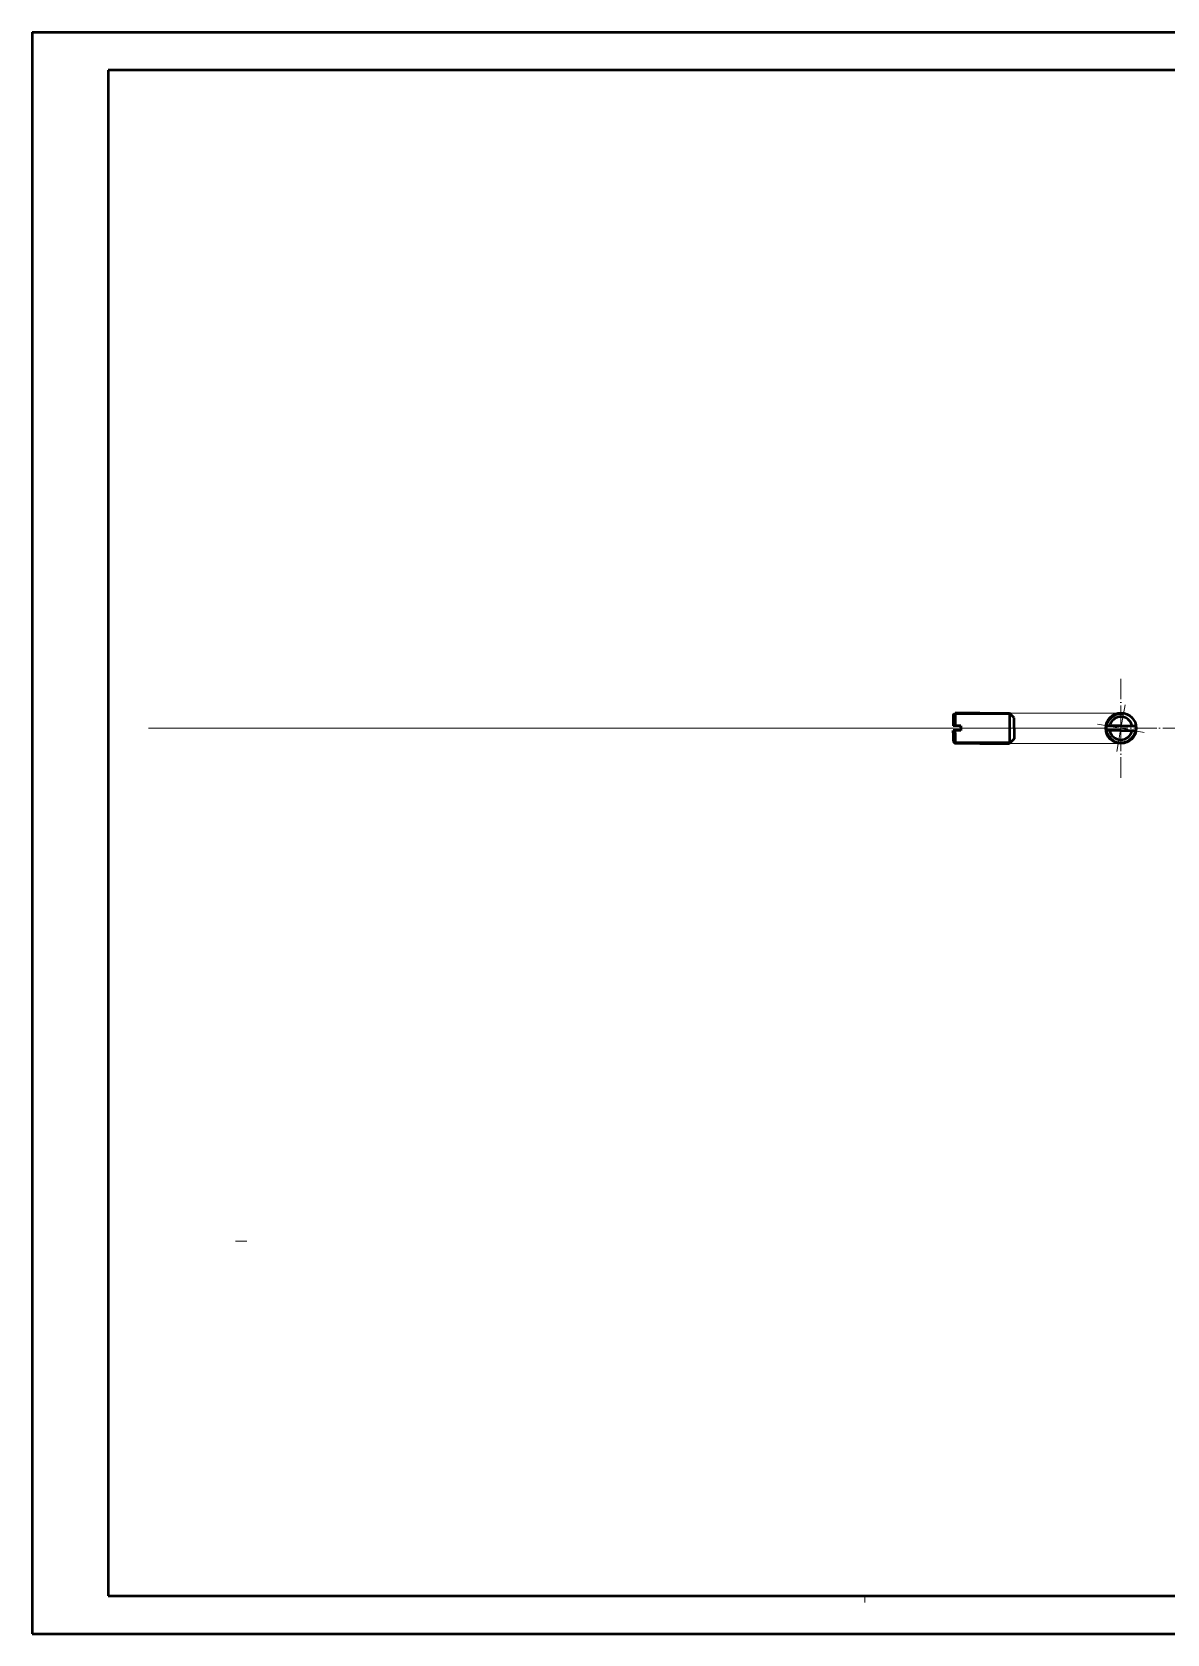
# Model space of a CAD drawing. Header units: millimetres. Extents: x 0 to 594, y 0 to 420.
# Drawn here: x 0 to 297.6, y 0 to 420 of the extents above; entities that cross this region are included whole.
import ezdxf

# ---------------------------------------------------------------- set-up
doc = ezdxf.new("R2010")
doc.units = ezdxf.units.MM
doc.header["$LTSCALE"] = 0.5
doc.linetypes.add('ACAD_ISO04W050', pattern=[15, 12, -1.5, 0, -1.5])
doc.layers.get('0').update_dxf_attribs({"lineweight": 18})
for name, color, linetype, lineweight in [('1-DL. KRESKA KROPKA (CIENKA)', 1, 'ACAD_ISO04W050', 18), ('4-CIENKA CIĄGŁA', 4, 'Continuous', 18), ('41-GRUBA CIĄGŁA', 41, 'Continuous', 50)]:
    doc.layers.add(name, color=color, linetype=linetype, lineweight=lineweight)

# ---------------------------------------------------------------- blocks, each defined once
blk = doc.blocks.new('A2_2016')
at = {"layer": '41-GRUBA CIĄGŁA'}
for p, q in [((0, 420), (0, 0)), ((0, 420), (594, 420)), ((584, 410), (20, 410)), ((20, 410), (20, 10)), ((20, 10), (584, 10)), ((0, 0), (594, 0))]:
    blk.add_line(p, q, dxfattribs=at)

msp = doc.modelspace()

# ---------------------------------------------------------------- linework, layer by layer
for p, q in [((0, 0), (0, 297)), ((285.52, 241.46), (242.02, 241.46)), ((285.52, 237.46), (286.6, 243.59)), ((30.52, 237.46), (30.52, 237.46)), ((30.52, 237.46), (30.52, 237.46)), ((30.52, 237.46), (30.52, 237.46)), ((30.52, 237.46), (30.52, 237.46)), ((30.52, 237.46), (285.52, 237.46)), ((211.52, 237.46), (204.02, 237.46)), ((281.52, 237.46), (241.52, 237.46)), ((276.52, 237.46), (251.52, 237.46)), ((285.52, 237.46), (279.39, 238.54)), ((285.52, 237.46), (284.44, 231.34)), ((285.52, 237.46), (285.52, 238.06)), ((285.52, 237.46), (285.52, 236.86)), ((285.52, 237.46), (285.52, 237.46)), ((285.52, 237.46), (285.52, 237.46)), ((285.52, 237.46), (285.52, 237.46)), ((285.52, 237.46), (291.65, 236.38)), ((285.52, 233.46), (242.02, 233.46)), ((0, 0), (0, 186)), ((56.34, 103), (53.34, 103)), ((218.34, 10), (218.34, 8.24))]:
    msp.add_line(p, q)
at = {"layer": '1-DL. KRESKA KROPKA (CIENKA)'}
for p, q in [((285.52, 237.46), (285.52, 250.46)), ((30.52, 237.46), (570.57, 237.46)), ((241.52, 237.46), (238.52, 237.46)), ((241.52, 237.46), (257.52, 237.46)), ((257.52, 237.46), (260.52, 237.46)), ((285.52, 237.46), (285.52, 224.46))]:
    msp.add_line(p, q, dxfattribs=at)
at = {"layer": '4-CIENKA CIĄGŁA'}
for p, q in [((248.92, 241.06), (241.62, 241.06)), ((248.92, 241.06), (256.67, 241.06)), ((248.92, 233.86), (241.62, 233.86)), ((248.92, 233.86), (256.67, 233.86))]:
    msp.add_line(p, q, dxfattribs=at)
msp.add_arc((285.52, 237.46), 3.6, 80, 350, dxfattribs=at)
at = {"layer": '41-GRUBA CIĄGŁA'}
for p, q in [((241.52, 240.96), (241.52, 238.66)), ((248.52, 241.46), (242.02, 241.46)), ((242.02, 241.46), (242.02, 238.66)), ((248.52, 241.46), (256.27, 241.46)), ((257.52, 240.21), (256.27, 241.46)), ((256.27, 241.46), (256.27, 233.46)), ((257.52, 237.46), (257.52, 240.21)), ((241.52, 238.66), (241.52, 238.06)), ((243.52, 238.06), (241.52, 238.06)), ((243.52, 236.86), (241.52, 236.86)), ((241.52, 236.26), (241.52, 236.86)), ((241.52, 236.26), (241.52, 233.96)), ((242.02, 238.66), (242.02, 238.06)), ((242.02, 236.26), (242.02, 236.86)), ((242.02, 236.26), (242.02, 233.46)), ((243.52, 238.06), (243.52, 236.86)), ((243.52, 237.46), (243.52, 238.06)), ((243.52, 237.46), (243.52, 236.86)), ((257.52, 237.46), (257.52, 234.71)), ((285.52, 238.06), (281.56, 238.06)), ((285.52, 236.86), (281.56, 236.86)), ((285.52, 238.06), (289.47, 238.06)), ((285.52, 236.86), (289.47, 236.86)), ((248.52, 233.46), (242.02, 233.46)), ((248.52, 233.46), (256.27, 233.46)), ((257.52, 234.71), (256.27, 233.46))]:
    msp.add_line(p, q, dxfattribs=at)
for points in [[(241.52, 240.96), (242.02, 241.46)], [(241.52, 233.96), (242.02, 233.46)]]:
    msp.add_lwpolyline(points, dxfattribs=at)
msp.add_circle((285.52, 237.46), 4, dxfattribs=at)
for start, end in [(11.537, 168.463), (191.537, 348.463)]:
    msp.add_arc((285.52, 237.46), 3, start, end, dxfattribs=at)

# ---------------------------------------------------------------- block references
msp.add_blockref('A2_2016', (0, 0), dxfattribs=at)

doc.saveas('drawing.dxf')
